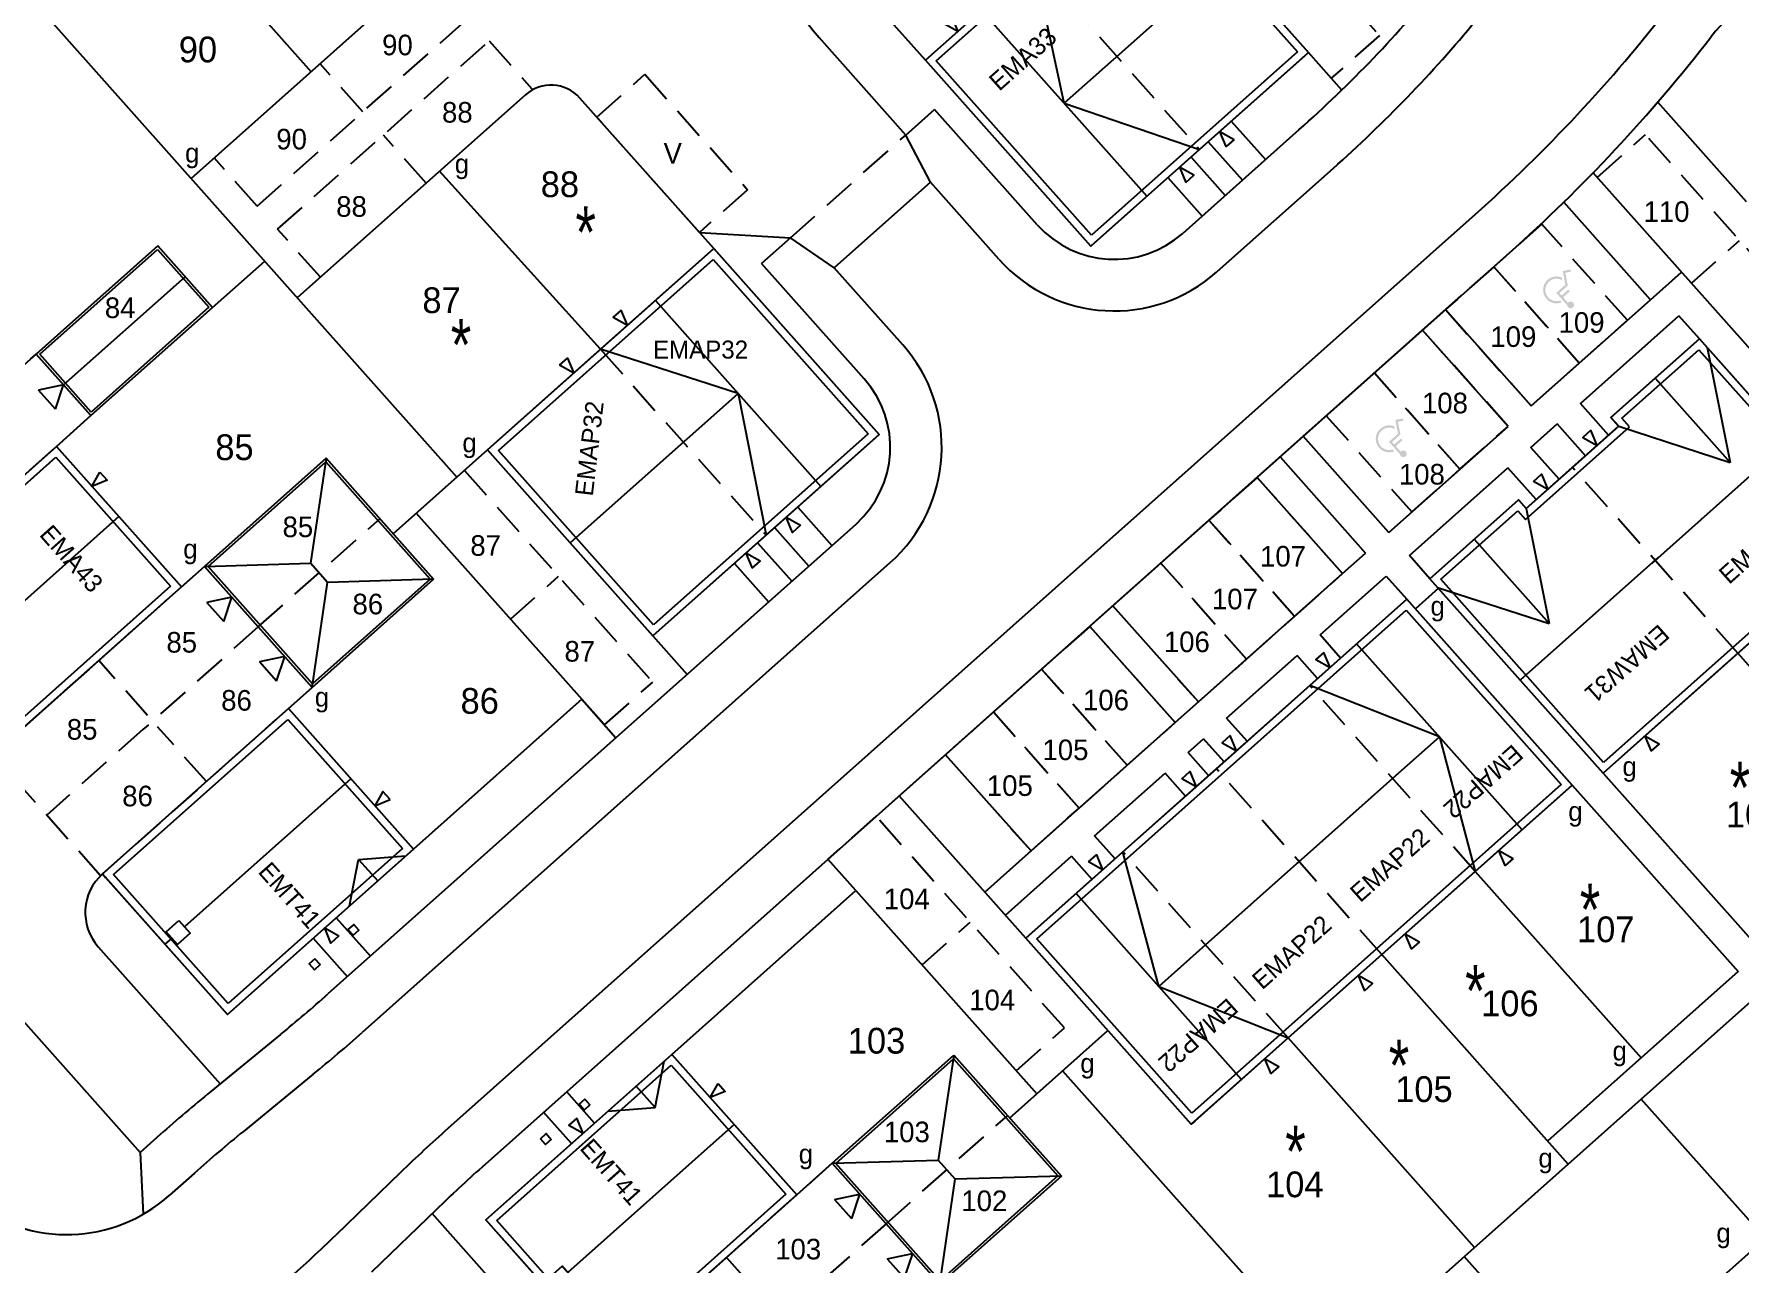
# Model space of a CAD drawing. Header units: millimetres. Extents: x 417385519 to 419804394, y 187233028 to 187812599.
# Drawn here: x 419659694 to 419725945, y 187704374 to 187752130 of the extents above; entities that cross this region are included whole.
import ezdxf
from ezdxf.enums import TextEntityAlignment as Align

# ---------------------------------------------------------------- set-up
doc = ezdxf.new("R2010")
doc.units = ezdxf.units.MM
doc.header["$LTSCALE"] = 100
doc.linetypes.add('DASHED', pattern=[19.05, 12.7, -6.35])
for name, color, linetype in [('0 Porch Detail', 7, 'Continuous'), ('CB-E-CHANNEL', 3, 'Continuous'), ('CB-E-VERGE', 6, 'DASHED'), ('CB-H-CHIMNEY', 1, 'Continuous'), ('CB-H-DOORFRONT', 1, 'Continuous'), ('CB-H-DOORREAR', 4, 'Continuous'), ('CB-H-EXTWALL', 3, 'Continuous'), ('CB-H-EXTWALL2', 7, 'Continuous'), ('CB-H-GARAGE-DOOR', 4, 'Continuous'), ('CB-H-PARTY CENTRE', 1, 'DASHED'), ('CB-H-ROOF', 1, 'Continuous'), ('CB-P-AFFORDABLE', 10, 'Continuous'), ('CB-P-DRIVE', 7, 'Continuous'), ('CB-P-FENCE', 2, 'Continuous'), ('CB-P-FOOTPATH', 1, 'Continuous'), ('CB-P-GATES', 6, 'Continuous'), ('CB-P-HOUSE-REF', 7, 'Continuous'), ('CB-P-PARKING', 1, 'DASHED'), ('CB-P-PARKING-NO', 1, 'Continuous'), ('CB-P-PLOT-NO', 4, 'Continuous'), ('H-House-Outline', 7, 'Continuous')]:
    doc.layers.add(name, color=color, linetype=linetype)
doc.styles.add('CB-P-HOUSE-REF', font='')
doc.styles.add('Cooper Baillie', font='')
doc.styles.add('SIMON COOPER SWISS LIGHT CONDENSED', font='')
doc.styles.get('CB-P-HOUSE-REF').set_extended_font_data('Gill Sans')
doc.styles.get('Cooper Baillie').set_extended_font_data('Gill Sans')
doc.styles.get('SIMON COOPER SWISS LIGHT CONDENSED').set_extended_font_data('Swis721 LtCn BT')

# ---------------------------------------------------------------- blocks, each defined once
blk = doc.blocks.new('CB-P-PARKING-DISABLED')
at = {"layer": 'CB-P-PARKING'}
h = blk.add_hatch(color=256, dxfattribs=at)
h.dxf.hatch_style = 1
h.paths.add_polyline_path([(0, 669), (0, 383), (-349, 383), (-349, 296), (0, 296), (0, 165), (-436, 165), (-697, -271), (-884, -159), (-929, -233), (-667, -390), (-386, 78), (87, 78), (87, 725, 4.856117)])
h = blk.add_hatch(color=256, dxfattribs=at)
h.dxf.hatch_style = 1
h.paths.add_polyline_path([(174, 493), (174, 399, -1.541288), (-414, -137), (-470, -230, 1.488413)])
blk = doc.blocks.new('CB-PARKING-M4(3)')
at = {"layer": 'CB-P-PARKING'}
blk.add_lwpolyline([(3700, 5000), (3700, 0), (1200, 0), (1200, 5000)], close=True, dxfattribs=at)
at = {"xscale": -1}
blk.add_blockref('CB-P-PARKING-DISABLED', (2430, 2293), dxfattribs=at)
blk = doc.blocks.new('*U215')
at = {"layer": 'CB-H-DOORFRONT', "flags": 128}
blk.add_lwpolyline([(1668, -600), (1252, -600), (1460, 0)], close=True, dxfattribs=at)
at = {"layer": 'CB-H-DOORREAR', "flags": 128}
blk.add_lwpolyline([(5218, 10265), (4802, 10265), (5010, 9665)], close=True, dxfattribs=at)
at = {"layer": 'CB-H-EXTWALL'}
blk.add_lwpolyline([(176, 9665), (7184, 9665), (7184, -450), (2582, -450), (2582, 0), (176, 0)], dxfattribs=at)
at = {"layer": 'CB-H-PARTY CENTRE'}
blk.add_line((176, 9665), (176, 0), dxfattribs=at)
at = {"layer": 'CB-H-ROOF'}
for p, q in [((0, 4832), (7184, 4832)), ((2582, 0), (4883, 3926)), ((4883, -450), (4883, 3926)), ((7184, 0), (4883, 3926))]:
    blk.add_line(p, q, dxfattribs=at)
at = {"layer": 'CB-P-HOUSE-REF', "color": 1, "style": 'CB-P-HOUSE-REF'}
blk.add_attdef('EMAW31', text='', height=700, dxfattribs=at).set_placement((3662, 7109), align=Align.MIDDLE_CENTER)
blk = doc.blocks.new('*U210')
at = {"layer": 'CB-H-DOORFRONT', "flags": 128}
blk.add_lwpolyline([(1434, -600), (1018, -600), (1226, 0)], close=True, dxfattribs=at)
at = {"layer": 'CB-H-DOORREAR', "flags": 128}
blk.add_lwpolyline([(1609, 10265), (1193, 10265), (1401, 9665)], close=True, dxfattribs=at)
at = {"layer": 'CB-H-EXTWALL'}
for p, q in [((176, 9665), (5039, 9665)), ((5039, 0), (176, 0))]:
    blk.add_line(p, q, dxfattribs=at)
at = {"layer": 'CB-H-PARTY CENTRE'}
for p, q in [((176, 9665), (176, 0)), ((5039, 9665), (5039, 0))]:
    blk.add_line(p, q, dxfattribs=at)
at = {"layer": 'CB-H-ROOF'}
blk.add_line((0, 4832), (5215, 4832), dxfattribs=at)
at = {"layer": 'CB-P-HOUSE-REF', "color": 1, "style": 'CB-P-HOUSE-REF'}
blk.add_attdef('EMAP22', text='', height=700, dxfattribs=at).set_placement((2725, 7268), align=Align.MIDDLE_CENTER)
blk = doc.blocks.new('*U211')
at = {"layer": 'CB-H-DOORFRONT', "flags": 128}
blk.add_lwpolyline([(1434, -600), (1018, -600), (1226, 0)], close=True, dxfattribs=at)
at = {"layer": 'CB-H-DOORREAR', "flags": 128}
blk.add_lwpolyline([(1609, 10265), (1193, 10265), (1401, 9665)], close=True, dxfattribs=at)
at = {"layer": 'CB-H-EXTWALL'}
for p, q in [((176, 9665), (5039, 9665)), ((5039, 0), (176, 0))]:
    blk.add_line(p, q, dxfattribs=at)
blk.add_lwpolyline([(5039, 9665), (5215, 9665), (5215, 0), (5039, 0)], dxfattribs=at)
at = {"layer": 'CB-H-PARTY CENTRE'}
blk.add_line((176, 9665), (176, 0), dxfattribs=at)
at = {"layer": 'CB-H-ROOF'}
blk.add_line((2608, 9665), (2608, 0), dxfattribs=at)
at = {"layer": 'CB-P-HOUSE-REF', "color": 1, "style": 'CB-P-HOUSE-REF'}
blk.add_attdef('EMAP22', text='', height=700, dxfattribs=at).set_placement((2725, 7268), align=Align.MIDDLE_CENTER)
blk = doc.blocks.new('*U273')
at = {"layer": 'CB-P-PARKING'}
for points in [[(-1250, 0), (1250, 0), (1250, 5000), (-1250, 5000)], [(1250, 0), (3750, 0), (3750, 5000), (1250, 5000)], [(3750, 0), (6250, 0), (6250, 5000), (3750, 5000)]]:
    blk.add_lwpolyline(points, close=True, dxfattribs=at)
blk = doc.blocks.new('*U274')
at = {"layer": 'CB-P-PARKING'}
blk.add_lwpolyline([(-1250, 0), (1250, 0), (1250, 5000), (-1250, 5000)], close=True, dxfattribs=at)
blk = doc.blocks.new('*U257')
at = {"layer": 'CB-H-EXTWALL2'}
for p, q in [((0, 7817), (3204, 7817)), ((0, 1500), (0, 7817)), ((3204, 7817), (3204, 1500)), ((3204, 1500), (0, 1500))]:
    blk.add_line(p, q, dxfattribs=at)
at = {"layer": 'CB-H-GARAGE-DOOR'}
for p, q in [((1102, 634), (1602, 1500)), ((1602, 1500), (2102, 634)), ((1102, 634), (2102, 634))]:
    blk.add_line(p, q, dxfattribs=at)
at = {"layer": 'CB-H-ROOF'}
blk.add_line((1602, 1500), (1602, 7817), dxfattribs=at)
at = {"layer": 'CB-P-PARKING'}
for p, q in [((0, 1500), (0, -4500)), ((3204, -4500), (3204, 1500)), ((0, -4000), (3204, -4000)), ((0, -4500), (0, -9500)), ((3204, -4500), (3204, -9500)), ((0, -9500), (3204, -9500))]:
    blk.add_line(p, q, dxfattribs=at)
blk = doc.blocks.new('*U239')
at = {"layer": '0 Porch Detail'}
for points in [[(8248, 5689), (8248, 5989), (7948, 5989), (7948, 5689)], [(8248, 3676), (8248, 3976), (7948, 3976), (7948, 3676)]]:
    blk.add_lwpolyline(points, close=True, dxfattribs=at)
at = {"layer": 'CB-H-CHIMNEY'}
blk.add_lwpolyline([(3319, 1018), (3984, 1018), (3984, 352), (3319, 352)], close=True, dxfattribs=at)
at = {"layer": 'CB-H-DOORFRONT', "flags": 128}
blk.add_lwpolyline([(7903, 5262), (7903, 4847), (7303, 5055)], close=True, dxfattribs=at)
at = {"layer": 'CB-H-DOORREAR', "flags": 128}
blk.add_lwpolyline([(5264, 10265), (4848, 10265), (5056, 9665)], close=True, dxfattribs=at)
at = {"layer": 'CB-H-EXTWALL'}
for points in [[(176, 9665), (0, 9665), (0, 0), (176, 0)], [(176, 0), (7303, 0), (7303, 9665), (176, 9665)]]:
    blk.add_lwpolyline(points, dxfattribs=at)
at = {"layer": 'CB-H-ROOF'}
for p, q in [((3652, 9665), (3652, 1018)), ((6187, 7808, 0), (7303, 9273)), ((7303, 6342), (6187, 7808, 0)), ((6187, 7808, 0), (7303, 7808)), ((3652, 352), (3652, 0))]:
    blk.add_line(p, q, dxfattribs=at)
at = {"layer": 'CB-P-HOUSE-REF', "style": 'CB-P-HOUSE-REF'}
blk.add_attdef('EMT41', text='', height=700, dxfattribs=at).set_placement((5452, 4884), align=Align.MIDDLE_CENTER)
blk = doc.blocks.new('*U265')
at = {"layer": 'CB-H-EXTWALL2'}
for p, q in [((0, 7817), (6290, 7817)), ((0, 1500), (0, 7817)), ((6290, 7817), (6290, 1500)), ((6290, 1500), (0, 1500))]:
    blk.add_line(p, q, dxfattribs=at)
at = {"layer": 'CB-H-GARAGE-DOOR'}
for p, q in [((1102, 634), (1602, 1500)), ((1602, 1500), (2102, 634)), ((4188, 634), (4688, 1500)), ((4688, 1500), (5187, 634)), ((1102, 634), (2102, 634)), ((4188, 634), (5187, 634))]:
    blk.add_line(p, q, dxfattribs=at)
at = {"layer": 'CB-H-ROOF'}
for p, q in [((0, 7817), (2650, 4658)), ((6290, 7817), (3640, 4658)), ((0, 1500), (2650, 4658)), ((2650, 4658), (3640, 4658)), ((6290, 1500), (3640, 4658))]:
    blk.add_line(p, q, dxfattribs=at)
at = {"layer": 'CB-P-PARKING'}
for p, q in [((3145, 1500), (3145, 7817)), ((0, 1500), (0, -4500)), ((3145, 1500), (3145, -4500)), ((6290, 1500), (6290, -4500)), ((0, -4000), (2852, -4000)), ((0, -4500), (0, -9500)), ((3145, -4500), (3145, -9500)), ((3438, -4000), (6290, -4000)), ((6290, -4500), (6290, -9500)), ((0, -9500), (6290, -9500))]:
    blk.add_line(p, q, dxfattribs=at)
blk = doc.blocks.new('*U213')
at = {"layer": 'CB-H-DOORFRONT', "flags": 128}
blk.add_lwpolyline([(1429, -600), (1013, -600), (1221, 0)], close=True, dxfattribs=at)
at = {"layer": 'CB-H-DOORREAR', "flags": 128}
blk.add_lwpolyline([(1782, 10265), (1367, 10265), (1574, 9665)], close=True, dxfattribs=at)
at = {"layer": 'CB-H-EXTWALL'}
for points in [[(5882, 9665), (176, 9665)], [(5882, 0), (6058, 0), (6058, 9665), (5882, 9665)], [(176, 0), (5882, 0)]]:
    blk.add_lwpolyline(points, dxfattribs=at)
at = {"layer": 'CB-H-PARTY CENTRE'}
blk.add_line((176, 9665), (176, 0), dxfattribs=at)
at = {"layer": 'CB-H-ROOF'}
blk.add_line((3029, 9665), (3029, 0), dxfattribs=at)
at = {"layer": 'CB-P-HOUSE-REF', "color": 1, "style": 'CB-P-HOUSE-REF'}
blk.add_attdef('EMAP32', text='', height=700, dxfattribs=at).set_placement((3066, 7077), align=Align.MIDDLE_CENTER)
blk = doc.blocks.new('*U212')
at = {"layer": 'CB-H-DOORFRONT', "flags": 128}
blk.add_lwpolyline([(1429, -600), (1013, -600), (1221, 0)], close=True, dxfattribs=at)
at = {"layer": 'CB-H-DOORREAR', "flags": 128}
blk.add_lwpolyline([(1782, 10265), (1367, 10265), (1574, 9665)], close=True, dxfattribs=at)
at = {"layer": 'CB-H-EXTWALL'}
for points in [[(5882, 9665), (176, 9665)], [(5882, 0), (6058, 0), (6058, 9665), (5882, 9665)], [(176, 0), (5882, 0)]]:
    blk.add_lwpolyline(points, dxfattribs=at)
at = {"layer": 'CB-H-PARTY CENTRE'}
blk.add_line((176, 9665), (176, 0), dxfattribs=at)
at = {"layer": 'CB-H-ROOF'}
blk.add_line((0, 4832), (6058, 4832), dxfattribs=at)
at = {"layer": 'CB-P-HOUSE-REF', "color": 1, "style": 'CB-P-HOUSE-REF'}
blk.add_attdef('EMAP32', text='', height=700, dxfattribs=at).set_placement((3066, 7077), align=Align.MIDDLE_CENTER)
blk = doc.blocks.new('*U202')
at = {"layer": 'CB-H-DOORFRONT', "flags": 128}
blk.add_lwpolyline([(1656, -600), (1241, -600), (1448, 0)], close=True, dxfattribs=at)
at = {"layer": 'CB-H-DOORREAR', "flags": 128}
blk.add_lwpolyline([(5435, 10265), (5019, 10265), (5227, 9665)], close=True, dxfattribs=at)
at = {"layer": 'CB-H-EXTWALL'}
for points in [[(176, 9665), (0, 9665), (0, 0), (176, 0)], [(176, 0), (7303, 0), (7303, 9665), (176, 9665)]]:
    blk.add_lwpolyline(points, dxfattribs=at)
at = {"layer": 'CB-H-ROOF'}
blk.add_line((3652, 9665), (3652, 0), dxfattribs=at)
at = {"layer": 'CB-P-HOUSE-REF', "style": 'CB-P-HOUSE-REF'}
blk.add_attdef('EMA43', text='', height=700, dxfattribs=at).set_placement((3659, 7205), align=Align.MIDDLE_CENTER)
blk = doc.blocks.new('*U197')
at = {"layer": 'CB-H-DOORFRONT', "flags": 128}
blk.add_lwpolyline([(1431, -600), (1015, -600), (1223, 0)], close=True, dxfattribs=at)
at = {"layer": 'CB-H-DOORREAR', "flags": 128}
blk.add_lwpolyline([(4359, 10265), (3943, 10265), (4151, 9665)], close=True, dxfattribs=at)
at = {"layer": 'CB-H-EXTWALL'}
for points in [[(5658, 9665), (176, 9665)], [(5658, 0), (5834, 0), (5834, 9665), (5658, 9665)], [(176, 0), (5658, 0)]]:
    blk.add_lwpolyline(points, dxfattribs=at)
at = {"layer": 'CB-H-PARTY CENTRE'}
blk.add_line((176, 9665), (176, 0), dxfattribs=at)
at = {"layer": 'CB-H-ROOF'}
blk.add_line((0, 4832), (5834, 4832), dxfattribs=at)
at = {"layer": 'CB-P-HOUSE-REF', "style": 'CB-P-HOUSE-REF'}
blk.add_attdef('EMA33', text='', height=700, dxfattribs=at).set_placement((2972, 7192), align=Align.MIDDLE_CENTER)
blk = doc.blocks.new('*U199')
at = {"layer": 'CB-H-DOORFRONT', "flags": 128}
blk.add_lwpolyline([(1431, -600), (1015, -600), (1223, 0)], close=True, dxfattribs=at)
at = {"layer": 'CB-H-DOORREAR', "flags": 128}
blk.add_lwpolyline([(4359, 10265), (3943, 10265), (4151, 9665)], close=True, dxfattribs=at)
at = {"layer": 'CB-H-EXTWALL'}
for points in [[(5658, 9665), (176, 9665)], [(5658, 0), (5834, 0), (5834, 9665), (5658, 9665)], [(176, 0), (5658, 0)]]:
    blk.add_lwpolyline(points, dxfattribs=at)
at = {"layer": 'CB-H-PARTY CENTRE'}
blk.add_line((176, 9665), (176, 0), dxfattribs=at)
at = {"layer": 'CB-H-ROOF'}
blk.add_line((2917, 9665), (2917, 0), dxfattribs=at)
at = {"layer": 'CB-P-HOUSE-REF', "style": 'CB-P-HOUSE-REF'}
blk.add_attdef('EMA33', text='', height=700, dxfattribs=at).set_placement((2972, 7192), align=Align.MIDDLE_CENTER)

msp = doc.modelspace()

# ---------------------------------------------------------------- linework, layer by layer
at = {"layer": 'CB-E-CHANNEL'}
for p, q in [((419710148.94, 187746915.73), (419705634.86, 187742899.31)), ((419694505.08, 187746381.84), (419690769.64, 187743058.22)), ((419697163.98, 187743393.49), (419694505.08, 187746381.84)), ((419715661.73, 187745128.11), (419675760.45, 187709625.79)), ((419693428.54, 187740069.87), (419690769.64, 187743058.22)), ((419692934.36, 187731598.99), (419672436.83, 187713361.23)), ((419670536.15, 187711739.72), (419667821.88, 187709520.08)), ((419665921.21, 187707898.57), (419664945.23, 187707030.19)), ((419673928.93, 187707926.56), (419671408.72, 187705488.81))]:
    msp.add_line(p, q, dxfattribs=at)
for centre, radius, start, end in [((419675778.24, 187789953.41), 60000, 311.6612148, 322.2729087), ((419675250.89, 187786137.87), 52500, 311.6612148, 320.3886015), ((419701646.51, 187747381.84), 6000, 221.6612148, 311.6612148), ((419688946.01, 187736081.52), 6000, 311.6612148, 41.6612148), ((419632553.34, 187758186.53), 60000, 309.2752708, 311.6612148), ((419705804.69, 187663073.27), 60000, 129.2752708, 131.6612148), ((419715643.94, 187664800.49), 60000, 131.6612148, 134.0471589), ((419660956.88, 187711512.72), 6000, 232.2068289, 311.6612148), ((419629693.71, 187748614.88), 60000, 311.6612148, 314.0471589)]:
    msp.add_arc(centre, radius, start, end, dxfattribs=at)
at = {"layer": 'CB-E-VERGE'}
msp.add_line((419689066.64, 187744220.03), (419693549.17, 187748208.38), dxfattribs=at)
at = {"layer": 'CB-H-ROOF'}
for p, q in [((419699701.76, 187749442.88), (419698536.97, 187754874.94)), ((419701617.57, 187751147.48), (419699701.76, 187749442.88)), ((419699701.76, 187749442.88), (419704961.53, 187747654.34)), ((419687041.32, 187738178.2), (419681697.6, 187739892.05)), ((419685041.55, 187736398.9), (419687041.32, 187738178.2)), ((419687041.32, 187738178.2), (419688122.16, 187732671.44)), ((419714272.47, 187724841.39), (419709243.74, 187726835.5)), ((419712587.69, 187723342.35), (419714272.47, 187724841.39)), ((419714272.47, 187724841.39), (419715668.3, 187719614.89)), ((419703373.76, 187715144.22), (419701977.93, 187720370.72)), ((419705058.54, 187716643.25), (419703373.76, 187715144.22)), ((419703373.76, 187715144.22), (419708402.5, 187713150.11))]:
    msp.add_line(p, q, dxfattribs=at)
at = {"layer": 'CB-P-DRIVE'}
for p, q in [((419693549.17, 187748208.38), (419690182.34, 187751992.39)), ((419710483.61, 187749959.08), (419709188.18, 187751415.02)), ((419726200.14, 187745620.06), (419722755.35, 187749491.69)), ((419728515.6, 187737451.49), (419720244.48, 187746747.46)), ((419722469.88, 187741815.98), (419719101.63, 187745601.59)), ((419685537.11, 187744425.94), (419689066.64, 187744220.03)), ((419717837.94, 187737694.69), (419714514.31, 187741430.13)), ((419717837.94, 187737694.69), (419722469.88, 187741815.98)), ((419716941.43, 187736897.02), (419713617.81, 187740632.46)), ((419712309.48, 187732775.73), (419716941.43, 187736897.02)), ((419712309.48, 187732775.73), (419708985.86, 187736511.17)), ((419707191.91, 187734915), (419710515.54, 187731179.56)), ((419710515.54, 187731179.56), (419704912.37, 187726194.12)), ((419704912.37, 187726194.12), (419701588.75, 187729929.56)), ((419683727.6, 187728761.36), (419685057.05, 187727267.18)), ((419700692.24, 187729131.89), (419704015.87, 187725396.45)), ((419680963.54, 187726301.75), (419682292.85, 187724807.73)), ((419704015.87, 187725396.45), (419698412.71, 187720411.01)), ((419698412.71, 187720411.01), (419695089.08, 187724146.46)), ((419698213.35, 187717021.17), (419693291.95, 187722552.36)), ((419662349.75, 187719515.64), (419662349.75, 187719515.64)), ((419691612, 187718874.25), (419690527.73, 187720092.88)), ((419656461.66, 187716956.57), (419663810.28, 187708697.42)), ((419662185.03, 187716692.01), (419666922.17, 187711367.91)), ((419680255.22, 187700601.12), (419675156.58, 187706331.51))]:
    msp.add_line(p, q, dxfattribs=at)
for points in [[(419694505.08, 187746381.84), (419693549.17, 187748208.38)], [(419690769.64, 187743058.22), (419689066.64, 187744220.03)]]:
    msp.add_lwpolyline(points, dxfattribs=at)
for centre, radius, start, end in [((419694664.87, 187755980.73), 6000, 167.3412292, 221.6612147), ((419663679.2, 187718021.46), 2000, 131.6612148, 221.6612148)]:
    msp.add_arc(centre, radius, start, end, dxfattribs=at)
at = {"layer": 'CB-P-FENCE'}
for p, q in [((419647455.13, 187767134.01), (419676114.05, 187734924.07)), ((419664257.41, 187757635.66), (419670455.63, 187750669.45)), ((419694310.31, 187751114.26), (419688810.72, 187757295.6)), ((419665794.54, 187746522.23), (419673575.65, 187753445.5)), ((419678773.31, 187749771.25), (419669915.84, 187741890.28)), ((419686092.16, 187743802.12), (419680891.03, 187749647.71)), ((419658532.19, 187738602.2), (419659773.85, 187739706.97)), ((419660561.19, 187736118.86), (419661903.62, 187737313.3)), ((419677303.04, 187735981.97), (419673642.3, 187732724.82)), ((419674538.79, 187733522.51), (419680963.5, 187726301.74)), ((419665415.38, 187730662.67), (419666311.89, 187731460.34)), ((419714237.18, 187730609.17), (419713340.68, 187729811.5)), ((419732801.99, 187720286.41), (419725863.92, 187728084.14)), ((419669570.36, 187725940.2), (419670493.01, 187726761.15)), ((419680963.54, 187726301.75), (419674424.85, 187720484.22)), ((419720628.51, 187723425.92), (419727566.58, 187715628.18)), ((419719432.88, 187722964.44), (419725872.4, 187715727.02)), ((419710115.34, 187700100.87), (419734990.41, 187722233.56)), ((419715668.3, 187719614.89), (419722107.83, 187712377.47)), ((419684458.9, 187712509.74), (419691612, 187718874.25)), ((419691612, 187718874.25), (419698637.37, 187710978.4)), ((419719272.59, 187708248.57), (419712035.4, 187716382.5)), ((419725872.4, 187715727.02), (419718474.92, 187709145.08)), ((419697580.89, 187710038.39), (419701401.6, 187713437.88)), ((419715639.69, 187705016.18), (419708402.5, 187713150.11)), ((419699641.83, 187711872.12), (419727366.93, 187680711.71)), ((419726934.18, 187705357.81), (419722113.26, 187710776.07)), ((419690690.32, 187708279.57), (419689313.05, 187707054.13)), ((419724618.2, 187703297.16), (419729250.15, 187707418.46)), ((419722143.33, 187696898.84), (419715238.5, 187704659.22))]:
    msp.add_line(p, q, dxfattribs=at)
for points in [[(419681697.6, 187739892.05), (419675441.82, 187746807.05)], [(419666622.98, 187741512.37), (419668651.69, 187743317.42)]]:
    msp.add_lwpolyline(points, dxfattribs=at)
msp.add_arc((419679770.39, 187748650.62), 1500, 41.6612148, 131.6612148, dxfattribs=at)
at = {"layer": 'CB-P-FOOTPATH'}
for p, q in [((419693549.17, 187748208.38), (419694669.83, 187749205.44)), ((419698658.15, 187744722.94), (419694669.83, 187749205.44)), ((419706191.8, 187748748.97), (419707521.25, 187747254.79)), ((419708819.49, 187748409.91), (419704305.41, 187744393.49)), ((419705295.29, 187747951.3), (419706624.74, 187746457.12)), ((419704627.77, 187747357.37), (419705957.22, 187745863.19)), ((419703731.26, 187746559.7), (419705060.71, 187745065.52)), ((419689066.64, 187744220.03), (419687946.01, 187743222.95)), ((419716991.42, 187743634.15), (419677089.9, 187708131.61)), ((419691934.36, 187738740.42), (419687946.01, 187743222.95)), ((419722469.88, 187741815.98), (419723676.8, 187742889.85)), ((419715124.79, 187741973.31), (419692889.4, 187722189.28)), ((419719750.07, 187737789.79), (419723577.97, 187741195.67)), ((419724375.64, 187740299.16), (419723577.97, 187741195.67)), ((419720846.87, 187736557.09), (419719750.07, 187737789.79)), ((419717831.55, 187736082.77), (419718853.57, 187736992.12)), ((419719950.36, 187735759.42), (419718853.57, 187736992.12)), ((419718928.35, 187734850.08), (419717831.55, 187736082.77)), ((419708083.59, 187735708.37), (419711410.28, 187731977.33)), ((419713107.15, 187731879.22), (419716935.05, 187735285.1)), ((419718031.84, 187734052.41), (419716935.05, 187735285.1)), ((419689350.93, 187733764.74), (419690680.38, 187732270.57)), ((419691604.91, 187733093.17), (419671107.38, 187714855.41)), ((419688454.43, 187732967.07), (419689783.88, 187731472.9)), ((419687789.89, 187732375.8), (419689119.34, 187730881.63)), ((419686893.39, 187731578.13), (419688222.84, 187730083.96)), ((419710515.54, 187731179.56), (419711410.28, 187731977.33)), ((419713904.82, 187730982.71), (419713107.15, 187731879.22)), ((419709641.6, 187728795.73), (419712209.71, 187731080.72)), ((419712209.71, 187731080.72), (419713008.32, 187730185.04)), ((419710439.27, 187727899.22), (419709641.6, 187728795.73)), ((419706008.69, 187725563.34), (419708745.09, 187727998.06)), ((419709542.76, 187727101.55), (419708745.09, 187727998.06)), ((419704912.37, 187726194.12), (419704015.87, 187725396.45)), ((419706806.36, 187724666.83), (419706008.69, 187725563.34)), ((419704514.14, 187724233.56), (419705112.19, 187724765.67)), ((419705909.86, 187723869.16), (419705112.19, 187724765.67)), ((419705311.81, 187723337.05), (419704514.14, 187724233.56)), ((419700881.24, 187721001.17), (419703617.64, 187723435.89)), ((419704415.31, 187722539.38), (419703617.64, 187723435.89)), ((419696618.01, 187718814.18), (419700260.44, 187722055.05)), ((419701678.91, 187720104.66), (419700881.24, 187721001.17)), ((419697415.68, 187717917.67), (419699984.73, 187720203.5)), ((419700782.4, 187719306.99), (419699984.73, 187720203.5)), ((419671428.73, 187717818.41), (419672758.19, 187716324.22)), ((419670532.22, 187717020.74), (419671861.68, 187715526.55)), ((419669270.06, 187713287.95), (419666555.79, 187711068.3)), ((419681462.78, 187709843.93), (419680380.93, 187711059.82)), ((419680566.27, 187709046.27), (419679484.43, 187710262.15)), ((419664591.76, 187709392.74), (419663810.28, 187708697.42)), ((419663810.28, 187708697.42), (419663934.39, 187706303.64)), ((419675319.43, 187706489.02), (419672799.22, 187704051.28))]:
    msp.add_line(p, q, dxfattribs=at)
for centre, radius, start, end in [((419675250.89, 187786137.87), 50500, 311.6612148, 320.7874446), ((419729166.31, 187748650.09), 5500, 46.0687663, 142.2729087), ((419675778.24, 187789953.41), 62000, 311.6612148, 322.2729087), ((419701646.51, 187747381.84), 4000, 221.6612148, 311.6612148), ((419688946.01, 187736081.52), 4000, 311.6612148, 41.6612148), ((419632553.34, 187758186.53), 58000, 309.2752708, 311.6612148), ((419705804.69, 187663073.27), 62000, 129.2752708, 131.6612148), ((419715643.94, 187664800.49), 58000, 131.6612148, 134.0471589)]:
    msp.add_arc(centre, radius, start, end, dxfattribs=at)
at = {"layer": 'CB-P-PARKING'}
for p, q in [((419704631.34, 187760297.44), (419711943.31, 187752079.47)), ((419668352.86, 187745452.18), (419676570.83, 187752764.15)), ((419711943.31, 187752079.47), (419710075.59, 187750417.65)), ((419669150.53, 187744555.67), (419677368.5, 187751867.64)), ((419677368.5, 187751867.64), (419679030.31, 187749999.92)), ((419672461.85, 187749108.16), (419670800.03, 187750975.89)), ((419674921.33, 187746343.94), (419673259.52, 187748211.66)), ((419720405.96, 187746565.97), (419722273.68, 187748227.78)), ((419729585.66, 187740009.81), (419722273.68, 187748227.78)), ((419668352.86, 187745452.18), (419666691.05, 187747319.9)), ((419670812.34, 187742687.95), (419669150.53, 187744555.67)), ((419724061.95, 187742456.98), (419725929.67, 187744118.79)), ((419676406.53, 187735184.3), (419683718.5, 187726966.33)), ((419678194.8, 187729413.5), (419680062.52, 187731075.31)), ((419681850.81, 187725304.54), (419683718.5, 187726966.33)), ((419680963.54, 187726301.74), (419681850.78, 187725304.52)), ((419692395.45, 187721754.69), (419690527.73, 187720092.88)), ((419699707.42, 187713536.72), (419692395.45, 187721754.69)), ((419694183.71, 187715983.89), (419696051.43, 187717645.7)), ((419697839.7, 187711874.9), (419699707.42, 187713536.72))]:
    msp.add_line(p, q, dxfattribs=at)
msp.add_lwpolyline([(419685537.11, 187744425.94), (419681548.76, 187748908.47), (419683416.48, 187750570.29), (419687404.83, 187746087.76)], close=True, dxfattribs=at)
at = {"layer": 'H-House-Outline'}
for p, q in [((419694310.31, 187751114.26), (419702763.62, 187758635.62)), ((419702763.62, 187758635.62), (419709188.18, 187751415.02)), ((419694733.86, 187751089.55), (419702738.91, 187758212.08)), ((419702738.91, 187758212.08), (419708764.64, 187751439.72)), ((419709188.18, 187751415.02), (419700734.88, 187743893.65)), ((419708764.64, 187751439.72), (419700759.59, 187744317.2)), ((419700734.88, 187743893.65), (419694310.31, 187751114.26)), ((419700759.59, 187744317.2), (419694733.86, 187751089.55)), ((419659773.85, 187739706.97), (419664493.2, 187743906.04)), ((419659915.03, 187739698.74), (419664484.97, 187743764.86)), ((419664484.97, 187743764.86), (419666481.8, 187741520.61)), ((419664493.2, 187743906.04), (419666622.98, 187741512.37)), ((419677303.04, 187735981.97), (419686092.16, 187743802.12)), ((419677726.58, 187735957.26), (419686067.45, 187743378.58)), ((419686067.45, 187743378.58), (419692093.18, 187736606.23)), ((419686092.16, 187743802.12), (419692516.72, 187736581.52)), ((419666622.98, 187741512.37), (419661903.62, 187737313.3)), ((419666481.8, 187741520.61), (419661911.86, 187737454.49)), ((419720937.16, 187737239.77), (419724375.64, 187740299.16)), ((419724375.64, 187740299.16), (419731099.33, 187732742.37)), ((419661903.62, 187737313.3), (419659773.85, 187739706.97)), ((419661911.86, 187737454.49), (419659915.03, 187739698.74)), ((419721360.71, 187737215.06), (419724350.93, 187739875.62)), ((419724350.93, 187739875.62), (419730675.79, 187732767.08)), ((419717617.71, 187733282.38), (419721659.83, 187736878.87)), ((419717642.42, 187733705.92), (419721236.29, 187736903.58)), ((419721236.29, 187736903.58), (419720937.16, 187737239.77)), ((419721659.83, 187736878.87), (419721360.71, 187737215.06)), ((419653340.4, 187729694.5), (419660561.01, 187736119.06)), ((419660561.01, 187736119.06), (419665415.38, 187730662.67)), ((419692516.72, 187736581.52), (419683727.6, 187728761.36)), ((419692093.18, 187736606.23), (419683752.31, 187729184.91)), ((419653763.93, 187729669.78), (419660536.29, 187735695.51)), ((419660536.29, 187735695.51), (419664991.85, 187730687.39)), ((419666311.89, 187731460.34), (419671031.24, 187735659.4)), ((419666453.07, 187731452.1), (419671023.01, 187735518.22)), ((419671023.01, 187735518.22), (419675071.18, 187730968.45)), ((419671031.24, 187735659.4), (419675212.36, 187730960.22)), ((419683727.6, 187728761.36), (419677303.04, 187735981.97)), ((419683752.31, 187729184.91), (419677726.58, 187735957.26)), ((419713904.82, 187730982.71), (419717343.3, 187734042.11)), ((419717343.3, 187734042.11), (419717642.42, 187733705.92)), ((419714328.37, 187730958.01), (419717318.59, 187733618.57)), ((419717318.59, 187733618.57), (419717617.71, 187733282.38)), ((419731099.33, 187732742.37), (419720628.51, 187723425.92)), ((419730675.79, 187732767.08), (419720653.22, 187723849.46)), ((419670493.01, 187726761.15), (419666311.89, 187731460.34)), ((419670501.24, 187726902.33), (419666453.07, 187731452.1)), ((419675212.36, 187730960.22), (419670493.01, 187726761.15)), ((419675071.18, 187730968.45), (419670501.24, 187726902.33)), ((419720628.51, 187723425.92), (419713904.82, 187730982.71)), ((419720653.22, 187723849.46), (419714328.37, 187730958.01)), ((419665415.38, 187730662.67), (419658194.77, 187724238.1)), ((419664991.85, 187730687.39), (419658219.49, 187724661.66)), ((419698213.35, 187717021.17), (419713008.32, 187730185.04)), ((419713008.32, 187730185.04), (419719432.88, 187722964.44)), ((419698636.9, 187716996.46), (419712983.61, 187729761.5)), ((419712983.61, 187729761.5), (419719009.34, 187722989.14)), ((419662349.75, 187719515.64), (419669570.36, 187725940.2)), ((419662773.3, 187719490.93), (419669545.65, 187725516.66)), ((419669545.65, 187725516.66), (419674001.3, 187720508.93)), ((419669570.36, 187725940.2), (419674424.85, 187720484.22)), ((419719432.88, 187722964.44), (419704637.92, 187709800.56)), ((419719009.34, 187722989.14), (419704662.63, 187710224.1)), ((419674424.85, 187720484.22), (419667204.24, 187714059.65)), ((419674001.3, 187720508.93), (419667228.95, 187714483.2)), ((419667204.24, 187714059.65), (419662349.75, 187719515.64)), ((419667228.95, 187714483.2), (419662773.3, 187719490.93)), ((419704637.92, 187709800.56), (419698213.35, 187717021.17)), ((419704662.63, 187710224.1), (419698636.9, 187716996.46)), ((419677238.29, 187706085.18), (419684458.9, 187712509.74)), ((419684458.9, 187712509.74), (419689313.38, 187707053.76)), ((419690690.32, 187708279.57), (419695409.68, 187712478.63)), ((419690831.51, 187708271.33), (419695401.45, 187712337.45)), ((419695401.45, 187712337.45), (419699449.62, 187707787.68)), ((419695409.68, 187712478.63), (419699590.8, 187707779.45)), ((419677661.83, 187706060.47), (419684434.19, 187712086.2)), ((419684434.19, 187712086.2), (419688889.84, 187707078.47)), ((419694871.44, 187703580.38), (419690690.32, 187708279.57)), ((419694879.68, 187703721.56), (419690831.51, 187708271.33)), ((419699590.8, 187707779.45), (419694871.44, 187703580.38)), ((419699449.62, 187707787.68), (419694879.68, 187703721.56)), ((419689313.38, 187707053.76), (419682092.77, 187700629.19)), ((419688889.84, 187707078.47), (419682117.48, 187701052.74)), ((419682092.77, 187700629.19), (419677238.29, 187706085.18)), ((419682117.48, 187701052.74), (419677661.83, 187706060.47))]:
    msp.add_line(p, q, dxfattribs=at)

# ---------------------------------------------------------------- block references
for name, p, rotation, values in [('*U197', (419704829.86, 187747537.18), 41.66121484094012, {'EMA33': 'EMA33'}), ('*U215', (419719571.03, 187735421.91), 221.6612148470396, {'EMAW31': 'EMAW31'}), ('*U239', (419662349.75, 187719515.64), 311.6612148260514, {'EMT41': 'EMT41'}), ('*U211', (419702109.6, 187720487.87), 221.6612148446922, {'EMAP22': 'EMAP22'})]:
    msp.add_blockref(name, p, dxfattribs=dict(rotation=rotation)).add_auto_attribs(values)
ref = msp.add_blockref('*U199', (419705093.21, 187747771.49), dxfattribs=dict(xscale=-1, rotation=41.66121484095545))
ref.add_attrib('EMA33', 'EMA33', dxfattribs={"layer": 'CB-P-HOUSE-REF', "height": 700, "rotation": 41.6612172, "style": 'CB-P-HOUSE-REF'}).set_placement((419698092.51, 187751169.17), align=Align.MIDDLE_CENTER)
at = {"xscale": -1}
for name, p, rotation in [('CB-PARKING-M4(3)', (419715485.53, 187742294.27), 221.6612148489046), ('*U257', (419660782.99, 187736316.22), 311.6612147868564), ('CB-PARKING-M4(3)', (419708985.86, 187736511.17), 221.6612148489046), ('*U265', (419669372.37, 187725764.06), 311.6612148516577)]:
    msp.add_blockref(name, p, dxfattribs=dict(at, rotation=rotation))
ref = msp.add_blockref('*U213', (419687990.49, 187732554.28), dxfattribs=dict(rotation=41.66121484368042))
ref.add_attrib('EMAP32', 'EMAP32', dxfattribs={"layer": 'CB-P-HOUSE-REF', "color": 1, "height": 700, "style": 'CB-P-HOUSE-REF'}).set_placement((419685576.89, 187739879.83), align=Align.MIDDLE_CENTER)
for name, p, rotation in [('*U274', (419715448.17, 187742261.04), 221.6612148433644), ('*U274', (419712683.95, 187739801.56), 221.6612148433644), ('*U273', (419706258.05, 187734084.09), 221.6612148433644), ('*U273', (419699758.38, 187728300.99), 221.6612148433644), ('*U265', (419689569.69, 187707282.48), 311.6612148430137)]:
    msp.add_blockref(name, p, dxfattribs=dict(rotation=rotation))
ref = msp.add_blockref('*U212', (419688253.84, 187732788.6), dxfattribs=dict(xscale=-1, rotation=41.66121484118415))
ref.add_attrib('EMAP32', 'EMAP32', dxfattribs={"layer": 'CB-P-HOUSE-REF', "color": 1, "height": 700, "rotation": 83.3224267, "style": 'CB-P-HOUSE-REF'}).set_placement((419681258.64, 187736037.65), align=Align.MIDDLE_CENTER)
ref = msp.add_blockref('*U215', (419719307.68, 187735187.59), dxfattribs=dict(xscale=-1, rotation=221.6612148482401))
ref.add_attrib('EMAW31', 'EMAW31', dxfattribs={"layer": 'CB-P-HOUSE-REF', "color": 1, "height": 700, "rotation": 41.6612147, "style": 'CB-P-HOUSE-REF'}).set_placement((419726768.89, 187732310.41), align=Align.MIDDLE_CENTER)
ref = msp.add_blockref('*U202', (419658194.46, 187724238.46), dxfattribs=dict(xscale=-1, rotation=311.6584093345721))
ref.add_attrib('EMA43', 'EMA43', dxfattribs={"layer": 'CB-P-HOUSE-REF', "height": 700, "rotation": 311.6584099, "style": 'CB-P-HOUSE-REF'}).set_placement((419661145.76, 187731761.3), align=Align.MIDDLE_CENTER)
ref = msp.add_blockref('*U211', (419709112.06, 187726718.34), dxfattribs=dict(xscale=-1, rotation=221.6612148486816))
ref.add_attrib('EMAP22', 'EMAP22', dxfattribs={"layer": 'CB-P-HOUSE-REF', "color": 1, "height": 700, "rotation": 221.6612172, "style": 'CB-P-HOUSE-REF'}).set_placement((419715978.76, 187723099.58), align=Align.MIDDLE_CENTER)
ref = msp.add_blockref('*U210', (419705479.16, 187723485.95), dxfattribs=dict(xscale=-1, rotation=221.6612148482401))
ref.add_attrib('EMAP22', 'EMAP22', dxfattribs={"layer": 'CB-P-HOUSE-REF', "color": 1, "height": 700, "rotation": 41.6612147, "style": 'CB-P-HOUSE-REF'}).set_placement((419712345.86, 187719867.19), align=Align.MIDDLE_CENTER)
ref = msp.add_blockref('*U210', (419705742.51, 187723720.26), dxfattribs=dict(rotation=221.6612148423948))
ref.add_attrib('EMAP22', 'EMAP22', dxfattribs={"layer": 'CB-P-HOUSE-REF', "color": 1, "height": 700, "rotation": 41.6612172, "style": 'CB-P-HOUSE-REF'}).set_placement((419708538.24, 187716479.35), align=Align.MIDDLE_CENTER)
ref = msp.add_blockref('*U239', (419682092.77, 187700629.19), dxfattribs=dict(xscale=-1, rotation=311.6612148448027))
ref.add_attrib('EMT41', 'EMT41', dxfattribs={"layer": 'CB-P-HOUSE-REF', "height": 700, "rotation": 311.6612159, "style": 'CB-P-HOUSE-REF'}).set_placement((419682117.87, 187707948.64), align=Align.MIDDLE_CENTER)

# ---------------------------------------------------------------- texts
at = {"layer": 'CB-P-AFFORDABLE', "style": 'SIMON COOPER SWISS LIGHT CONDENSED'}
for p in [(419681117.44, 187744435.91), (419676274.7, 187740065.51), (419725945.78, 187722870.69), (419720124.26, 187718134.36), (419715670.6, 187714978.39), (419712703.86, 187712082.29), (419708683.74, 187708739.94)]:
    msp.add_text('*', height=2000, rotation=359.9287509, dxfattribs=at).set_placement(p, align=Align.MIDDLE_CENTER)
at = {"layer": 'CB-P-GATES', "style": 'Cooper Baillie'}
for p in [(419665835.87, 187747518.01), (419676310.48, 187747096.52), (419676606.36, 187736264.17), (419665765.81, 187732139.05), (419714207.16, 187729920.72), (419670874.34, 187726386.95), (419721662.2, 187723692.99), (419719557.8, 187721949.53), (419721276.96, 187712645.73), (419700606.38, 187712168.36), (419689669.58, 187708646.15), (419718397.25, 187708487.91), (419725310.23, 187705579.94)]:
    msp.add_text('g', height=750, dxfattribs=at).set_placement(p, align=Align.MIDDLE_CENTER)
at = {"layer": 'CB-P-PARKING-NO', "style": 'Cooper Baillie'}
for s, p in [('90', (419673210.11, 187751308.13)), ('88', (419675536.64, 187748693.32)), ('90', (419669101.12, 187747652.15)), ('V', (419684141.89, 187747101.64)), ('88', (419671427.66, 187745037.34)), ('84', (419662440.56, 187741104.27)), ('109', (419718903.5, 187740531.44)), ('109', (419716254.8, 187739982.75)), ('108', (419713597.53, 187737404.31)), ('108', (419712701.6, 187734638.3)), ('85', (419669343.51, 187732595.02)), ('87', (419676636.52, 187731871.57)), ('107', (419707308.2, 187731453.85)), ('86', (419672059.74, 187729597.94)), ('107', (419705440.48, 187729792.04)), ('85', (419664833.56, 187728112.2)), ('106', (419703572.76, 187728130.23)), ('87', (419680292.5, 187727762.59)), ('86', (419666960.41, 187725857.98)), ('106', (419700432.92, 187725870.54)), ('85', (419660964.25, 187724730.89)), ('105', (419698858.46, 187723935.66)), ('86', (419663116.72, 187722143.66)), ('105', (419696697.47, 187722546.92)), ('104', (419692696.51, 187718147.86)), ('104', (419696013.48, 187714221.44)), ('103', (419692697.57, 187709098.86)), ('102', (419695706.94, 187706424.77)), ('103', (419688479.33, 187704547.76))]:
    msp.add_text(s, height=800, dxfattribs=at).set_placement(p)
msp.add_text('110', height=800, rotation=0.0007014, dxfattribs=at).set_placement((419722202.65, 187744837))
at = {"layer": 'CB-P-PLOT-NO', "style": 'Cooper Baillie'}
for s, p in [('90', (419665313.47, 187751034.1)), ('88', (419679371.85, 187745799.83)), ('87', (419674774.57, 187741296.78)), ('85', (419666731.86, 187735587.22)), ('86', (419676256.92, 187725736.92)), ('108', (419725402.34, 187721323.3)), ('107', (419719618.92, 187716865.95)), ('106', (419715897.51, 187713989.32)), ('103', (419691296.79, 187712540.3)), ('105', (419712558.95, 187710660.43)), ('104', (419707542.21, 187706961.48))]:
    msp.add_text(s, height=1000, dxfattribs=at).set_placement(p)

doc.saveas('drawing.dxf')
